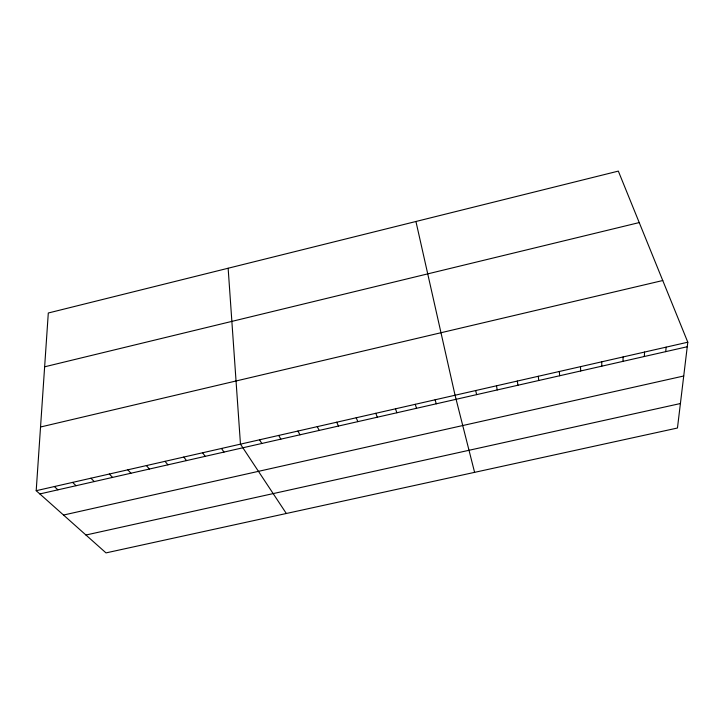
<?xml version="1.0" encoding="UTF-8"?>
<svg xmlns="http://www.w3.org/2000/svg" width="724" height="724" viewBox="0 0 724 724"><rect width="100%" height="100%" fill="white"/><g stroke="black" fill="none" stroke-linecap="round" stroke-linejoin="round"><path stroke-width="1.09" d="M623.002 361.348L623.102 356.95M644.315 356.507L644.559 352.063M36.2 490.691L48.3 313.003L618.332 171.108L687.8 342.208L677.456 428.02L106.003 552.892L36.2 490.691L687.8 342.208M665.736 351.638L666.125 347.149M44.635 366.806L639.229 222.576M40.535 427.006L662.759 280.523M39.856 493.94L687.257 346.742M63.531 515.045L683.727 376M85.939 535.018L680.415 403.53M54.363 486.546L57.911 489.84M72.608 482.392L76.038 485.714M90.925 478.22L94.256 481.569M109.333 474.021L112.546 477.415M127.822 469.813L130.917 473.234M146.384 465.577L149.37 469.043M165.036 461.333L167.905 464.826M183.769 457.061L186.53 460.591M202.584 452.772L205.227 456.337M221.481 448.464L224.006 452.075M286.324 513.488L240.468 444.138L228.141 268.242M259.536 439.794L261.826 443.468M278.695 435.432L280.858 439.142M297.935 431.042L299.98 434.798M317.266 426.644L319.193 430.427M336.687 422.219L338.479 426.047M356.19 417.775L357.864 421.639M375.783 413.304L377.331 417.214M395.467 408.825L396.888 412.761M415.241 404.318L416.535 408.3M435.106 399.793L436.264 403.811M474.6 472.347L455.061 395.241L415.938 221.49M475.713 390.535L476.609 394.634M496.474 385.811L497.225 389.946M517.325 381.059L517.941 385.24M538.276 376.281L538.756 380.507M559.335 371.484L559.661 375.756M580.485 366.661L580.675 370.978M601.744 361.819L601.789 366.172"/></g></svg>
